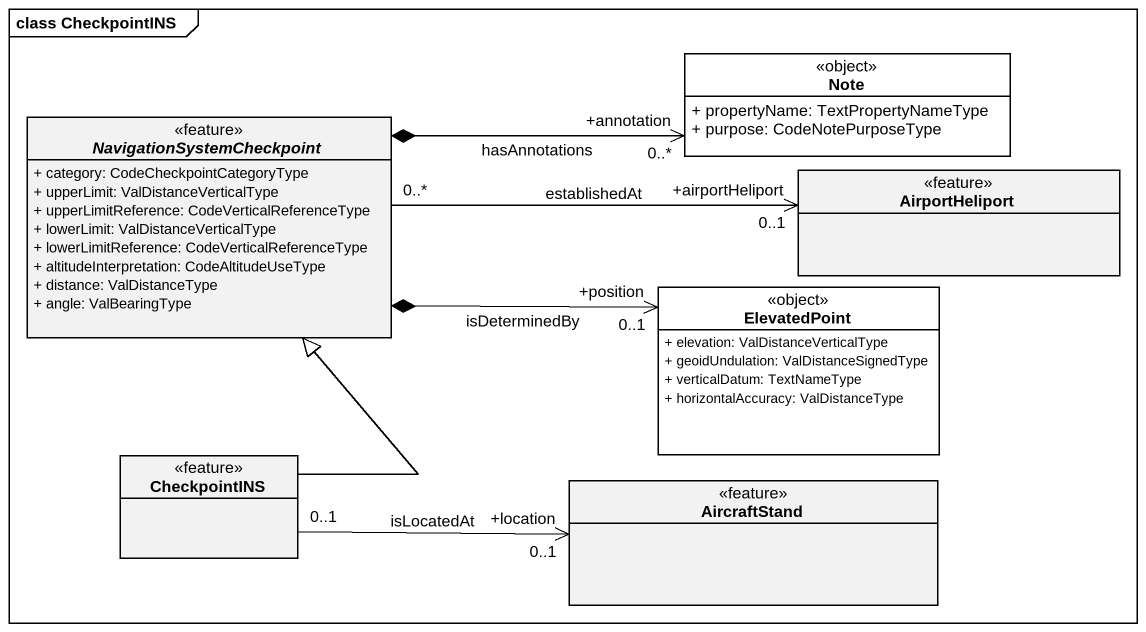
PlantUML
@startuml
mainframe class CheckpointINS
hide circle
hide empty members
skinparam classAttributeIconSize 0
class "Note" as Note_ <<object>> #FFFFFF {
  + propertyName: TextPropertyNameType
  + purpose: CodeNotePurposeType
}
abstract class NavigationSystemCheckpoint <<feature>> {
  + category: CodeCheckpointCategoryType
  + upperLimit: ValDistanceVerticalType
  + upperLimitReference: CodeVerticalReferenceType
  + lowerLimit: ValDistanceVerticalType
  + lowerLimitReference: CodeVerticalReferenceType
  + altitudeInterpretation: CodeAltitudeUseType
  + distance: ValDistanceType
  + angle: ValBearingType
}
class AirportHeliport <<feature>>
class ElevatedPoint <<object>> #FFFFFF {
  + elevation: ValDistanceVerticalType
  + geoidUndulation: ValDistanceSignedType
  + verticalDatum: TextNameType
  + horizontalAccuracy: ValDistanceType
}
class CheckpointINS <<feature>>
class AircraftStand <<feature>>
NavigationSystemCheckpoint *-right-> "+annotation\n0..*" Note_ : hasAnnotations
NavigationSystemCheckpoint "0..*" -right-> "+airportHeliport\n0..1" AirportHeliport : establishedAt
NavigationSystemCheckpoint *-right-> "+position\n0..1" ElevatedPoint : isDeterminedBy
CheckpointINS -up-|> NavigationSystemCheckpoint
CheckpointINS "0..1" -right-> "+location\n0..1" AircraftStand : isLocatedAt
@enduml
